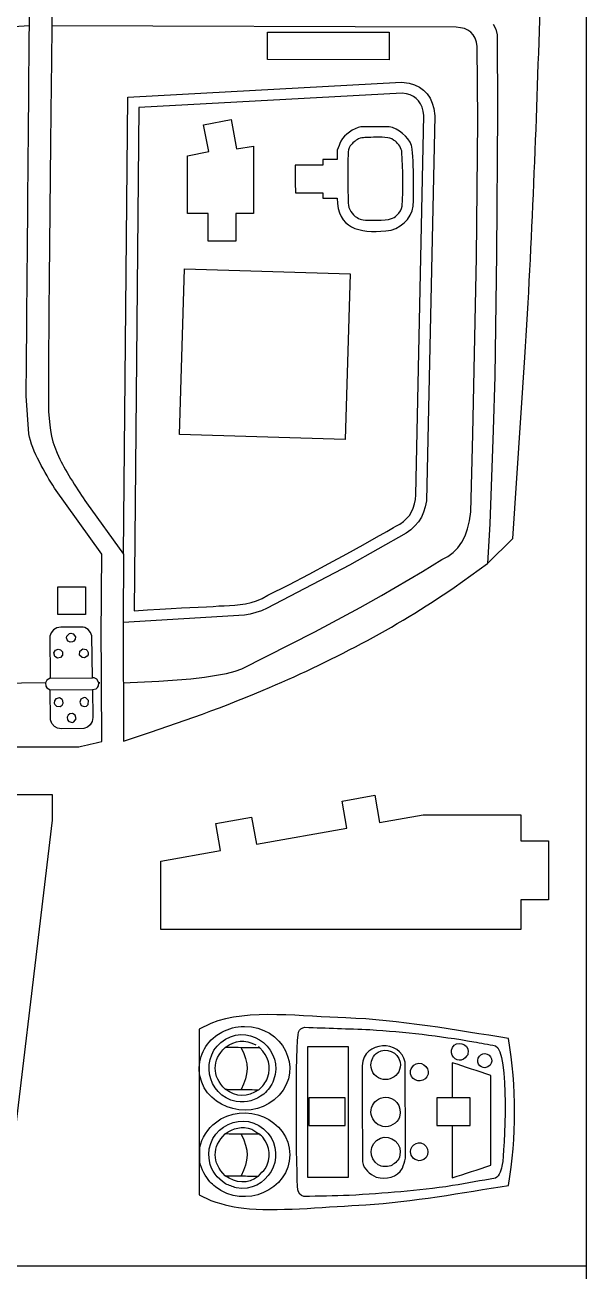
# Model space of a CAD drawing. Extents: x 19 to 601, y 5 to 578.
# Drawn here: x 547.7 to 599.5, y 197.8 to 312.9 of the extents above; entities that cross this region are included whole.
import ezdxf

# ---------------------------------------------------------------- set-up
doc = ezdxf.new("R2010")
doc.units = 0
doc.layers.get('0').update_dxf_attribs({"linetype": 'CONTINUOUS'})

msp = doc.modelspace()

# ---------------------------------------------------------------- linework, layer by layer
at = {"color": 175}
for p, q in [((599.466187, 578.307914), (599.466187, 8.307914)), ((19.466187, 198.307914), (599.466187, 198.307914))]:
    msp.add_line(p, q, dxfattribs=at)
at = {"color": 3}
for p, q in [((550.328787, 386.401014), (550.151687, 312.775314)), ((582.491387, 306.552914), (558.173987, 305.227514)), ((582.876687, 306.497714), (582.491387, 306.552914)), ((583.220987, 306.399214), (582.876687, 306.497714)), ((583.524287, 306.257514), (583.220987, 306.399214)), ((583.786587, 306.072414), (583.524287, 306.257514)), ((584.007887, 305.844014), (583.786587, 306.072414)), ((558.173987, 305.227514), (557.753087, 258.781714)), ((584.188187, 305.572314), (584.007887, 305.844014)), ((584.327387, 305.257314), (584.188187, 305.572314)), ((584.425687, 304.899014), (584.327387, 305.257314)), ((584.482987, 304.497314), (584.425687, 304.899014)), ((583.740387, 269.485414), (584.482987, 304.497314)), ((592.693587, 265.454614), (593.824987, 282.140114)), ((548.027387, 275.108214), (547.783487, 278.616614)), ((554.763187, 263.998414), (550.407587, 270.102714)), ((583.710887, 269.045814), (583.740387, 269.485414)), ((553.343087, 268.750314), (556.777687, 263.998414)), ((583.358687, 267.901114), (583.519987, 268.253614)), ((583.519987, 268.253614), (583.637387, 268.635214)), ((583.637387, 268.635214), (583.710887, 269.045814)), ((582.274287, 266.781414), (582.611287, 267.017814)), ((582.611287, 267.017814), (582.904287, 267.283214)), ((582.904287, 267.283214), (583.153487, 267.577614)), ((583.153487, 267.577614), (583.358687, 267.901114)), ((580.118387, 265.560114), (581.070187, 266.100714)), ((581.070187, 266.100714), (581.678987, 266.450114)), ((581.678987, 266.450114), (581.893387, 266.574114)), ((581.893387, 266.574114), (582.274287, 266.781414)), ((577.391687, 264.041114), (578.874987, 264.862214)), ((578.874987, 264.862214), (580.118387, 265.560114)), ((590.369787, 263.150614), (592.693587, 265.454614)), ((556.777687, 263.998414), (556.724187, 257.691114)), ((575.719687, 263.130814), (577.391687, 264.041114)), ((573.910587, 262.165414), (575.719687, 263.130814)), ((587.304887, 260.930614), (590.369787, 263.150614)), ((570.086787, 260.205614), (572.015787, 261.179014)), ((572.015787, 261.179014), (573.910587, 262.165414)), ((569.572587, 259.918414), (570.086787, 260.205614)), ((557.753087, 258.781714), (558.995087, 258.861514)), ((558.995087, 258.861514), (560.133187, 258.929014)), ((560.133187, 258.929014), (561.172087, 258.986014)), ((561.172087, 258.986014), (562.116087, 259.034614)), ((562.116087, 259.034614), (564.426787, 259.148514)), ((564.426787, 259.148514), (565.038687, 259.182314)), ((565.038687, 259.182314), (565.579187, 259.217114)), ((565.579187, 259.217114), (566.053187, 259.245214)), ((566.053187, 259.245214), (566.537387, 259.269914)), ((566.537387, 259.269914), (567.030087, 259.301314)), ((567.030087, 259.301314), (567.529987, 259.349714)), ((567.529987, 259.349714), (568.035687, 259.425414)), ((568.035687, 259.425414), (568.545587, 259.538514)), ((568.545587, 259.538514), (569.058387, 259.699514)), ((569.058387, 259.699514), (569.572587, 259.918414)), ((554.763887, 246.720614), (554.716987, 257.688814)), ((556.724187, 257.691114), (556.758087, 246.726614)), ((550.226887, 241.772814), (511.631787, 241.772814)), ((550.226887, 239.448914), (550.226887, 241.772814)), ((576.940787, 241.209514), (579.954287, 241.740814)), ((579.954287, 241.740814), (580.397087, 239.229614)), ((577.383587, 238.698214), (576.940787, 241.209514)), ((545.568987, 200.502914), (550.226887, 239.448914)), ((565.281787, 239.153714), (568.596687, 239.738214)), ((568.596687, 239.738214), (569.039487, 237.226914)), ((580.397087, 239.229614), (584.415187, 239.938014)), ((584.415187, 239.938014), (593.434987, 239.938014)), ((593.434987, 239.938014), (593.434987, 237.547114)), ((565.724587, 236.642414), (565.281787, 239.153714)), ((569.039487, 237.226914), (577.383587, 238.698214)), ((593.434987, 237.547114), (595.984987, 237.547114)), ((595.984987, 237.547114), (595.984987, 232.090114)), ((560.199787, 235.668214), (565.724587, 236.642414)), ((560.199787, 229.342214), (560.199787, 235.668214)), ((593.434987, 232.090114), (593.434987, 229.342214)), ((595.984987, 232.090114), (593.434987, 232.090114)), ((593.434987, 229.342214), (560.199787, 229.342214)), ((564.813887, 220.677514), (563.755887, 220.167214)), ((563.755887, 220.167214), (563.755887, 204.856314)), ((563.755887, 204.856314), (564.813887, 204.346014))]:
    msp.add_line(p, q, dxfattribs=at)
at = {"color": 1}
for p, q in [((590.900587, 312.920014), (591.121587, 312.451214)), ((540.961987, 312.387214), (548.078587, 312.784214)), ((587.464987, 312.629814), (550.151687, 312.775314)), ((587.877887, 312.596914), (587.464987, 312.629814)), ((588.242987, 312.510114), (587.877887, 312.596914)), ((588.560187, 312.369414), (588.242987, 312.510114)), ((588.829487, 312.174914), (588.560187, 312.369414)), ((589.050887, 311.926614), (588.829487, 312.174914)), ((589.224487, 311.624314), (589.050887, 311.926614)), ((591.121587, 312.451214), (591.270287, 311.943114)), ((591.270287, 311.943114), (591.274687, 304.757214)), ((589.350087, 311.268214), (589.224487, 311.624314)), ((589.427887, 310.858314), (589.350087, 311.268214)), ((589.487787, 304.032814), (589.427887, 310.858314)), ((557.163287, 306.193414), (582.435887, 307.571014)), ((582.435887, 307.571014), (583.131187, 307.485614)), ((583.131187, 307.485614), (583.632187, 307.333614)), ((583.632187, 307.333614), (584.077087, 307.115714)), ((556.777687, 263.998414), (557.163287, 306.193414)), ((584.077087, 307.115714), (584.464687, 306.834814)), ((584.464687, 306.834814), (584.793587, 306.493914)), ((584.793587, 306.493914), (585.062687, 306.095614)), ((585.062687, 306.095614), (585.270787, 305.642914)), ((585.270787, 305.642914), (585.416587, 305.138614)), ((585.416587, 305.138614), (585.502387, 304.475814)), ((585.502387, 304.475814), (584.721187, 268.909714)), ((589.360887, 291.401914), (589.487787, 304.032814)), ((591.274687, 304.757214), (591.205187, 291.708714)), ((589.027487, 275.064614), (589.360887, 291.401914)), ((591.205187, 291.708714), (591.031187, 280.424814)), ((591.031187, 280.424814), (590.904987, 275.444514)), ((588.821487, 267.905014), (589.027487, 275.064614)), ((590.904987, 275.444514), (590.574287, 266.807414)), ((584.624887, 268.382114), (584.471287, 267.887014)), ((584.721187, 268.909714), (584.624887, 268.382114)), ((583.993987, 266.999514), (583.671287, 266.609814)), ((584.260787, 267.425714), (583.993987, 266.999514)), ((584.471287, 267.887014), (584.260787, 267.425714)), ((588.534587, 266.352514), (588.709587, 267.090814)), ((588.709587, 267.090814), (588.821487, 267.905014)), ((582.860087, 265.945314), (577.626487, 262.995014)), ((583.293187, 266.257914), (582.860087, 265.945314)), ((583.671287, 266.609814), (583.293187, 266.257914)), ((588.296587, 265.690114), (588.534587, 266.352514)), ((590.574287, 266.807414), (590.369787, 263.150614)), ((587.204587, 264.158514), (587.631587, 264.593114)), ((587.631587, 264.593114), (587.995587, 265.103714)), ((587.995587, 265.103714), (588.296587, 265.690114)), ((584.367487, 262.410014), (586.161587, 263.516914)), ((586.161587, 263.516914), (586.714587, 263.799714)), ((586.714587, 263.799714), (587.204587, 264.158514)), ((577.626487, 262.995014), (570.040487, 259.009414)), ((580.586587, 260.184514), (584.367487, 262.410014)), ((578.599687, 259.066114), (580.586587, 260.184514)), ((570.040487, 259.009414), (569.507487, 258.773614)), ((574.432987, 256.817614), (578.599687, 259.066114)), ((567.924887, 258.379814), (556.724187, 257.691114)), ((568.455087, 258.469214), (567.924887, 258.379814)), ((569.507487, 258.773614), (568.455087, 258.469214)), ((550.096587, 256.752014), (549.975887, 256.420014)), ((550.318587, 257.019314), (550.096587, 256.752014)), ((550.618487, 257.198114), (550.318587, 257.019314)), ((550.972987, 257.264914), (550.618487, 257.198114)), ((553.028987, 257.264014), (550.972987, 257.264914)), ((551.525887, 256.435714), (551.768887, 256.682414)), ((551.768887, 256.682414), (551.913887, 256.709514)), ((551.913887, 256.709514), (552.124287, 256.654314)), ((552.124287, 256.654314), (552.325787, 256.371414)), ((553.201587, 257.217714), (553.028987, 257.264014)), ((553.504187, 257.043414), (553.201587, 257.217714)), ((553.729987, 256.779614), (553.504187, 257.043414)), ((553.855987, 256.449514), (553.729987, 256.779614)), ((567.700987, 253.416114), (574.432987, 256.817614)), ((549.975887, 256.420014), (549.986387, 252.550114)), ((551.500987, 256.290314), (551.525887, 256.435714)), ((551.559387, 256.080714), (551.500987, 256.290314)), ((551.651387, 255.973214), (551.559387, 256.080714)), ((551.845287, 255.883614), (551.651387, 255.973214)), ((552.065187, 255.904514), (551.845287, 255.883614)), ((552.187487, 255.977314), (552.065187, 255.904514)), ((552.308187, 256.151214), (552.187487, 255.977314)), ((552.325787, 256.371414), (552.308187, 256.151214)), ((553.901687, 252.588214), (553.855987, 256.449514)), ((550.343087, 254.894414), (550.482487, 255.138914)), ((550.436787, 254.552214), (550.343087, 254.894414)), ((550.681287, 254.412814), (550.436787, 254.552214)), ((550.482487, 255.138914), (550.749787, 255.238814)), ((550.965687, 254.465114), (550.681287, 254.412814)), ((550.749787, 255.238814), (550.960287, 255.183614)), ((550.960287, 255.183614), (551.141887, 254.970914)), ((551.144087, 254.680514), (550.965687, 254.465114)), ((551.141887, 254.970914), (551.144087, 254.680514)), ((552.714387, 254.692414), (552.742387, 255.047914)), ((552.960987, 254.449514), (552.714387, 254.692414)), ((552.742387, 255.047914), (553.025387, 255.249414)), ((553.181087, 254.431814), (552.960987, 254.449514)), ((553.025387, 255.249414), (553.310487, 255.201414)), ((553.423387, 254.574914), (553.181087, 254.431814)), ((553.310487, 255.201414), (553.419387, 255.111114)), ((553.419387, 255.111114), (553.511787, 254.918514)), ((553.494187, 254.698414), (553.423387, 254.574914)), ((553.511787, 254.918514), (553.494187, 254.698414)), ((566.270787, 252.990514), (567.061687, 253.193314)), ((567.061687, 253.193314), (567.700987, 253.416114)), ((549.573387, 252.130814), (524.917487, 251.810114)), ((549.685187, 252.371714), (549.573387, 252.130814)), ((549.573387, 252.130814), (549.599587, 251.810714)), ((549.986387, 252.550114), (549.685187, 252.371714)), ((549.986387, 252.550114), (553.901687, 252.588214)), ((554.062487, 252.581114), (553.901687, 252.588214)), ((554.303387, 252.469214), (554.062487, 252.581114)), ((554.484387, 252.131614), (554.303387, 252.469214)), ((554.459587, 251.847714), (554.484387, 252.131614)), ((556.741187, 252.135814), (560.041687, 252.274414)), ((560.041687, 252.274414), (562.988187, 252.501214)), ((562.988187, 252.501214), (564.233987, 252.644414)), ((564.233987, 252.644414), (566.270787, 252.990514)), ((549.599587, 251.810714), (549.690187, 251.658614)), ((549.690187, 251.658614), (549.994087, 251.484714)), ((549.994087, 251.484714), (553.909587, 251.506314)), ((550.034087, 248.701314), (549.994087, 251.484714)), ((553.909587, 251.506314), (554.237587, 251.579614)), ((553.909587, 251.506314), (553.929287, 248.913714)), ((554.237587, 251.579614), (554.371387, 251.694214)), ((554.371387, 251.694214), (554.459587, 251.847714)), ((550.395687, 250.464614), (550.378087, 250.244514)), ((550.378087, 250.244514), (550.429187, 250.109714)), ((550.516387, 250.638614), (550.395687, 250.464614)), ((550.429187, 250.109714), (550.579487, 249.961514)), ((550.858487, 250.732314), (550.516387, 250.638614)), ((550.579487, 249.961514), (550.934887, 249.933414)), ((551.102987, 250.592914), (550.858487, 250.732314)), ((550.934887, 249.933414), (551.106987, 250.056714)), ((551.175687, 250.470514), (551.102987, 250.592914)), ((551.106987, 250.056714), (551.196687, 250.250714)), ((551.196687, 250.250714), (551.175687, 250.470514)), ((552.816787, 250.605914), (552.720987, 250.337114)), ((552.720987, 250.337114), (552.871387, 250.020014)), ((553.133887, 250.756314), (552.816787, 250.605914)), ((552.871387, 250.020014), (553.140187, 249.924214)), ((553.279287, 250.731414), (553.133887, 250.756314)), ((553.140187, 249.924214), (553.349787, 249.982614)), ((553.525987, 250.488414), (553.279287, 250.731414)), ((553.349787, 249.982614), (553.497687, 250.133014)), ((553.497687, 250.133014), (553.525987, 250.488414)), ((550.159887, 248.371314), (550.034087, 248.701314)), ((551.652787, 249.135114), (551.563087, 248.941214)), ((551.563087, 248.941214), (551.584087, 248.721314)), ((551.584087, 248.721314), (551.707387, 248.549214)), ((551.824887, 249.258414), (551.652787, 249.135114)), ((551.707387, 248.549214), (552.050887, 248.460714)), ((552.044687, 249.279414), (551.824887, 249.258414)), ((552.289187, 249.140014), (552.044687, 249.279414)), ((552.050887, 248.460714), (552.185787, 248.511814)), ((552.185787, 248.511814), (552.382987, 248.797814)), ((552.382987, 248.797814), (552.289187, 249.140014)), ((553.867687, 248.558214), (553.693387, 248.255614)), ((553.929287, 248.913714), (553.867687, 248.558214)), ((550.385887, 248.107414), (550.159887, 248.371314)), ((550.688487, 247.933114), (550.385887, 248.107414)), ((551.043887, 247.871714), (550.688487, 247.933114)), ((553.099587, 247.903814), (551.043887, 247.871714)), ((553.429687, 248.029614), (553.099587, 247.903814)), ((553.693387, 248.255614), (553.429687, 248.029614))]:
    msp.add_line(p, q, dxfattribs=at)
at = {"color": 7}
for p, q in [((570.064887, 309.647714), (570.067787, 312.196814)), ((570.067787, 312.196814), (581.283987, 312.183814)), ((581.283987, 312.183814), (581.280987, 309.634714)), ((581.280987, 309.634714), (570.064887, 309.647714)), ((577.230187, 213.816014), (573.864187, 213.816014)), ((573.864187, 213.816014), (573.864187, 211.266014)), ((577.230187, 211.266014), (577.230187, 213.816014)), ((588.763087, 213.816014), (585.703087, 213.816014)), ((585.703087, 213.816014), (585.703087, 211.266014)), ((588.763087, 211.266014), (588.763087, 213.816014)), ((573.864187, 211.266014), (577.230187, 211.266014)), ((585.703087, 211.266014), (588.763087, 211.266014))]:
    msp.add_line(p, q, dxfattribs=at)
at = {"color": 2}
for p, q in [((564.157987, 303.621514), (566.691487, 304.115114)), ((566.691487, 304.115114), (567.182487, 301.401914)), ((564.643587, 301.159414), (564.157987, 303.621514)), ((567.182487, 301.401914), (568.780087, 301.656614)), ((568.780087, 301.656614), (568.780087, 295.434614)), ((562.660087, 300.765914), (564.643587, 301.159414)), ((562.660087, 295.434614), (562.660087, 300.765914)), ((564.579987, 295.434614), (562.660087, 295.434614)), ((564.579987, 292.884614), (564.579987, 295.434614)), ((568.780087, 295.434614), (567.129987, 295.434614)), ((567.129987, 295.434614), (567.129987, 292.884614)), ((567.129987, 292.884614), (564.579987, 292.884614)), ((561.941587, 275.040714), (562.404887, 290.333714)), ((562.404887, 290.333714), (577.697887, 289.870514)), ((577.697887, 289.870514), (577.234587, 274.577414)), ((577.234587, 274.577414), (561.941587, 275.040714))]:
    msp.add_line(p, q, dxfattribs=at)
at = {"color": 3}
for points in [[(548.078587, 312.784214), (548.075087, 337.334614), (548.071687, 361.885114), (548.068187, 386.435514)], [(593.824987, 282.140114), (594.472187, 292.961514), (594.902587, 303.478314), (595.213287, 314.307914)], [(547.783487, 278.616614), (547.881887, 290.005814), (547.980187, 301.395014), (548.078587, 312.784214)], [(550.151687, 312.775314), (550.141487, 310.914514), (549.747287, 278.851714), (549.852087, 277.158914)], [(549.852087, 277.158914), (549.962287, 275.379314), (550.126887, 274.338114), (550.888587, 272.764414)], [(550.407587, 270.102714), (549.526187, 271.464814), (548.324187, 273.506114), (548.027387, 275.108214)], [(550.888587, 272.764414), (551.456887, 271.590414), (552.587187, 269.833514), (553.343087, 268.750314)], [(554.716987, 257.688814), (554.732587, 259.792014), (554.747987, 261.895214), (554.763187, 263.998414)], [(569.669687, 251.441714), (575.713787, 253.984914), (581.906687, 257.206914), (587.304887, 260.930614)], [(556.758087, 246.726614), (561.273887, 248.232414), (565.262487, 249.587214), (569.669687, 251.441714)], [(513.367287, 246.226014), (526.457287, 246.226014), (539.547187, 246.226014), (552.637187, 246.226014)], [(552.637187, 246.226014), (553.346087, 246.390914), (554.054887, 246.555714), (554.763887, 246.720614)], [(577.295187, 221.197514), (573.450487, 221.271014), (568.284587, 222.076714), (564.813887, 220.677514)], [(592.313587, 219.295014), (587.520087, 220.054214), (582.112387, 221.019614), (577.295187, 221.197514)], [(592.313587, 205.728514), (593.052187, 210.206614), (593.052187, 214.816914), (592.313587, 219.295014)], [(579.139087, 203.927014), (583.326487, 204.221614), (588.128587, 205.065714), (592.313587, 205.728514)], [(564.813887, 204.346014), (566.178287, 203.898414), (566.911587, 203.702514), (568.383387, 203.586314)], [(568.383387, 203.586314), (571.634887, 203.329714), (575.743687, 203.801914), (579.139087, 203.927014)]]:
    msp.add_open_spline(points, degree=3, dxfattribs=at)
at = {"color": 2}
for points in [[(578.672387, 303.448014), (578.005787, 303.325414), (577.160187, 302.728714), (576.817287, 302.136514)], [(581.287487, 303.457614), (580.415787, 303.454414), (579.544087, 303.451214), (578.672387, 303.448014)], [(583.356587, 301.735714), (583.055387, 302.540614), (582.132187, 303.308714), (581.287487, 303.457614)], [(576.817287, 302.136514), (576.711887, 301.850214), (576.606487, 301.563914), (576.501087, 301.277614)], [(583.503287, 296.123714), (583.571987, 296.637514), (583.566087, 301.175714), (583.356587, 301.735714)], [(576.477587, 300.423414), (576.041187, 300.421814), (575.604787, 300.420214), (575.168387, 300.418614)], [(575.168387, 300.418614), (575.168987, 300.248614), (575.169587, 300.078614), (575.170187, 299.908514)], [(576.501087, 301.277614), (576.493287, 301.017614), (576.476687, 300.673914), (576.477587, 300.423414)], [(575.170187, 299.908514), (574.320187, 299.905414), (573.470287, 299.902214), (572.620287, 299.899114)], [(572.620287, 299.899114), (572.623387, 299.049114), (572.626587, 298.199114), (572.629687, 297.349114)], [(572.629687, 297.349114), (573.479687, 297.352314), (574.329687, 297.355414), (575.179587, 297.358514)], [(575.179587, 297.358514), (575.180287, 297.188514), (575.180887, 297.018514), (575.181487, 296.848514)], [(575.181487, 296.848514), (575.617887, 296.850114), (576.054387, 296.851814), (576.490787, 296.853414)], [(576.490787, 296.853414), (576.502987, 294.055614), (578.503387, 293.615714), (580.981687, 293.835614)], [(580.981687, 293.835614), (582.290187, 293.951714), (583.343587, 294.928514), (583.503287, 296.123714)]]:
    msp.add_open_spline(points, degree=3, dxfattribs=at)
at = {"color": 1}
for points in [[(581.162887, 302.444214), (580.466087, 302.526414), (579.758987, 302.474214), (579.057887, 302.446414)], [(577.699387, 301.681914), (577.550987, 301.467414), (577.504987, 301.187014), (577.495687, 300.926314)], [(578.471987, 302.337814), (578.177587, 302.172114), (577.891487, 301.959714), (577.699387, 301.681914)], [(579.057887, 302.446414), (578.859387, 302.438614), (578.645087, 302.435214), (578.471987, 302.337814)], [(581.860787, 302.115914), (581.653187, 302.267414), (581.418287, 302.414114), (581.162887, 302.444214)], [(582.473987, 301.089914), (582.460787, 301.412914), (582.123087, 301.924514), (581.860787, 302.115914)], [(577.495687, 300.926314), (577.442387, 299.421514), (577.480487, 297.914514), (577.512487, 296.409014)], [(582.492287, 296.127314), (582.624187, 297.776314), (582.541787, 299.437114), (582.473987, 301.089914)], [(577.512487, 296.409014), (577.524287, 295.851914), (577.857087, 295.338014), (578.336087, 295.061114)], [(582.010687, 295.294814), (582.225887, 295.532414), (582.466787, 295.807714), (582.492287, 296.127314)], [(578.336087, 295.061114), (578.504787, 294.963714), (578.689987, 294.873814), (578.884187, 294.858514)], [(578.884187, 294.858514), (579.327587, 294.823614), (581.009387, 294.777314), (581.422487, 294.946214)], [(581.422487, 294.946214), (581.633487, 295.032414), (581.857687, 295.125914), (582.010687, 295.294814)], [(554.484387, 252.131614), (554.740887, 252.131614), (554.484387, 252.131614), (554.484387, 252.131614)], [(565.244887, 219.502814), (565.439387, 219.630114), (565.633787, 219.757414), (565.828287, 219.884714)], [(565.828287, 219.884714), (566.544387, 220.199514), (567.105787, 220.413214), (567.938387, 220.413214)], [(566.175187, 219.227014), (568.650187, 220.687614), (571.620887, 218.178214), (570.619187, 215.457814)], [(567.938387, 220.413214), (571.454087, 220.413214), (573.414387, 216.554514), (571.135687, 214.048814)], [(572.871887, 205.338214), (572.683087, 206.295514), (572.646787, 219.220414), (572.923487, 219.881514)], [(572.923487, 219.881514), (573.038587, 220.156614), (573.215787, 220.291714), (573.513187, 220.333214)], [(573.513187, 220.333214), (575.512387, 220.261114), (577.511687, 220.188914), (579.510887, 220.116814)], [(579.510887, 220.116814), (582.726987, 219.912014), (585.927687, 219.533714), (589.104387, 218.993114)], [(563.825087, 215.846814), (563.558287, 217.216514), (564.156087, 218.652114), (565.244887, 219.502814)], [(567.176587, 213.483714), (564.398887, 213.989714), (563.720187, 217.778214), (566.175187, 219.227014)], [(566.153887, 218.466414), (567.103987, 219.175014), (567.927187, 219.213514), (568.984387, 218.707014)], [(569.363487, 218.427114), (569.110787, 218.613714), (569.237087, 218.520414), (569.363487, 218.427114)], [(582.767587, 217.112514), (582.356887, 219.200614), (578.905387, 219.132714), (578.790787, 216.780914)], [(587.127287, 218.465314), (587.443687, 219.137814), (588.636187, 218.827414), (588.585487, 218.070314)], [(589.104387, 218.993114), (589.769687, 218.867614), (590.434887, 218.742114), (591.100187, 218.616614)], [(591.100187, 218.616614), (592.434487, 218.193814), (591.923787, 208.732714), (591.729987, 207.658214)], [(566.153887, 214.604914), (564.935187, 215.820314), (564.911687, 217.280714), (566.153887, 218.466414)], [(569.363487, 218.427114), (568.293587, 218.440214), (567.223787, 218.453314), (566.153887, 218.466414)], [(567.637187, 218.429114), (568.360787, 217.039114), (568.337587, 215.965114), (567.619387, 214.586414)], [(570.059587, 215.667914), (570.437887, 216.695514), (570.122187, 217.661614), (569.363487, 218.427114)], [(573.743887, 218.526114), (573.743887, 214.516614), (573.743887, 210.507014), (573.743887, 206.497514)], [(577.542287, 218.526114), (576.276187, 218.526114), (575.009987, 218.526114), (573.743887, 218.526114)], [(577.542287, 206.497514), (577.542287, 210.507014), (577.542287, 214.516614), (577.542287, 218.526114)], [(579.599487, 216.855214), (579.685287, 217.333414), (579.759987, 217.701114), (580.274587, 218.032114)], [(580.274587, 218.032114), (580.962687, 218.474814), (582.130987, 218.062714), (582.303587, 217.100214)], [(587.943687, 217.300514), (587.444087, 217.188614), (586.791087, 217.750814), (587.127287, 218.465314)], [(588.536587, 217.797314), (588.403687, 217.608814), (588.277587, 217.375314), (587.943687, 217.300514)], [(588.585487, 218.070314), (588.569187, 217.979314), (588.552887, 217.888314), (588.536587, 217.797314)], [(589.537287, 216.911014), (589.246887, 217.412614), (589.784387, 218.092714), (590.336787, 217.862014)], [(590.336787, 217.862014), (590.840787, 217.651514), (591.019287, 216.747814), (590.106687, 216.584414)], [(578.790787, 216.780914), (578.801587, 213.824314), (578.812387, 210.867614), (578.823187, 207.911014)], [(579.920087, 215.977014), (579.708487, 216.207414), (579.626587, 216.553914), (579.599487, 216.855214)], [(582.303587, 217.100214), (582.535287, 215.807714), (580.906187, 214.903414), (579.920087, 215.977014)], [(582.800087, 208.242514), (582.789287, 211.199214), (582.778387, 214.155814), (582.767587, 217.112514)], [(583.252987, 216.335514), (583.357887, 216.557914), (583.444587, 216.822514), (583.777787, 216.961714)], [(583.252987, 216.038414), (583.252987, 216.137414), (583.252987, 216.236514), (583.252987, 216.335514)], [(583.777787, 216.961714), (584.446187, 217.240914), (585.181187, 216.395814), (584.779887, 215.769914)], [(590.660487, 215.893914), (589.476487, 216.282314), (588.292387, 216.670814), (587.108387, 217.059214)], [(587.108387, 217.059214), (587.108387, 215.978114), (587.108387, 214.897114), (587.108387, 213.816014)], [(590.106687, 216.584414), (589.933687, 216.631214), (589.673687, 216.675314), (589.537287, 216.911014)], [(571.135687, 214.048814), (568.868787, 211.556114), (564.443887, 212.670014), (563.825087, 215.846814)], [(569.257887, 214.565714), (569.613487, 214.910914), (569.873387, 215.162114), (570.059587, 215.667914)], [(570.619187, 215.457814), (570.411387, 214.893414), (570.111887, 214.564514), (569.715787, 214.164814)], [(584.779887, 215.769914), (584.374887, 215.138314), (583.417387, 215.304514), (583.252987, 216.038414)], [(590.660487, 207.592414), (590.660487, 210.359614), (590.660487, 213.126714), (590.660487, 215.893914)], [(569.257887, 214.565714), (568.191187, 213.834014), (567.199887, 213.869514), (566.153887, 214.604914)], [(566.153887, 214.604914), (566.642387, 214.598714), (567.130887, 214.592614), (567.619387, 214.586414)], [(569.715787, 214.164814), (568.939687, 213.611414), (568.186187, 213.299814), (567.176587, 213.483714)], [(567.619387, 214.586414), (568.165587, 214.579514), (568.711687, 214.572614), (569.257887, 214.565714)], [(564.698587, 208.004814), (564.141087, 211.119914), (568.071787, 212.978514), (570.087187, 210.566614)], [(565.244887, 211.523914), (567.933787, 213.624514), (572.118887, 211.834014), (572.118887, 208.563614)], [(580.274587, 211.334914), (579.058887, 212.194614), (579.636187, 213.816314), (580.962587, 213.874814)], [(580.962587, 213.874814), (581.693587, 213.907014), (582.585687, 213.113114), (582.240287, 212.036214)], [(582.240287, 212.036214), (582.056687, 211.463814), (581.338187, 211.059614), (580.717587, 211.170814)], [(563.825087, 209.259314), (563.940187, 210.052014), (564.596287, 211.017214), (565.244887, 211.523914)], [(566.153887, 210.487414), (566.889187, 211.035814), (567.707887, 211.246814), (568.597387, 210.913414)], [(570.087187, 210.566614), (571.927587, 208.364114), (570.007987, 204.988914), (567.176587, 205.504714)], [(568.597387, 210.913414), (568.851287, 210.759814), (569.105287, 210.606114), (569.359187, 210.452514)], [(580.717587, 211.170814), (580.569887, 211.225514), (580.422287, 211.280214), (580.274587, 211.334914)], [(587.108387, 211.266014), (587.108387, 209.653114), (587.108387, 208.040214), (587.108387, 206.427314)], [(566.153887, 206.625914), (564.935287, 207.841214), (564.911687, 209.302014), (566.153887, 210.487414)], [(567.637187, 210.450114), (567.142787, 210.462514), (566.648287, 210.475014), (566.153887, 210.487414)], [(567.637187, 210.450114), (568.360887, 209.059914), (568.337487, 207.986314), (567.619387, 206.607414)], [(569.359187, 210.452514), (568.785187, 210.451714), (568.211187, 210.450914), (567.637187, 210.450114)], [(569.630687, 210.178614), (569.540187, 210.269914), (569.449687, 210.361214), (569.359187, 210.452514)], [(569.875787, 207.298514), (570.395687, 208.195014), (570.295287, 209.383214), (569.630687, 210.178614)], [(580.274587, 207.642014), (579.402187, 208.150314), (579.323187, 209.606914), (580.486987, 210.096714)], [(580.486987, 210.096714), (581.348787, 210.459514), (582.651087, 209.624214), (582.240287, 208.343314)], [(583.533687, 208.204414), (582.768187, 209.113414), (583.719787, 209.760614), (584.214787, 209.649714)], [(584.214787, 209.649714), (585.096687, 209.452214), (585.091087, 208.180514), (584.214787, 208.023414)], [(563.825087, 207.867914), (563.825087, 208.331714), (563.825087, 208.795514), (563.825087, 209.259314)], [(572.118887, 208.563614), (572.118887, 205.293214), (567.933787, 203.502714), (565.244887, 205.603314)], [(582.240287, 208.343314), (582.110187, 207.937514), (581.735587, 207.714914), (581.438187, 207.541114)], [(582.525387, 207.310414), (582.616987, 207.621114), (582.708487, 207.931814), (582.800087, 208.242514)], [(584.214787, 208.023414), (583.942787, 207.974614), (583.765687, 208.095014), (583.533687, 208.204414)], [(564.740987, 206.069814), (564.356487, 206.573614), (563.922587, 207.196214), (563.825087, 207.867914)], [(566.175187, 205.879114), (565.414087, 206.421814), (564.875287, 207.017514), (564.698587, 208.004814)], [(569.219587, 206.587214), (569.438287, 206.824314), (569.657087, 207.061414), (569.875787, 207.298514)], [(578.823187, 207.911014), (578.965387, 207.187514), (579.471987, 206.783614), (580.097787, 206.508314)], [(580.097787, 206.508314), (581.050087, 206.265514), (581.993387, 206.472214), (582.525387, 207.310414)], [(581.438187, 207.541114), (581.007387, 207.463914), (580.678387, 207.406714), (580.274587, 207.642014)], [(587.108387, 206.427314), (588.292387, 206.815714), (589.476487, 207.204014), (590.660487, 207.592414)], [(591.729987, 207.658214), (591.662087, 207.281714), (591.489987, 206.581614), (591.100187, 206.406814)], [(565.244887, 205.603314), (565.076887, 205.758814), (564.908987, 205.914314), (564.740987, 206.069814)], [(569.219587, 206.587214), (568.243187, 205.806814), (567.128987, 205.940114), (566.153887, 206.625914)], [(566.153887, 206.625914), (566.642387, 206.619714), (567.130887, 206.613614), (567.619387, 206.607414)], [(567.619387, 206.607414), (568.152787, 206.600714), (568.686187, 206.593914), (569.219587, 206.587214)], [(573.743887, 206.497514), (575.009987, 206.497514), (576.276187, 206.497514), (577.542287, 206.497514)], [(591.100187, 206.406814), (589.783687, 206.174614), (588.467187, 205.942314), (587.150687, 205.710114)], [(567.176587, 205.504714), (566.842787, 205.629514), (566.508987, 205.754314), (566.175187, 205.879114)], [(573.401487, 204.705014), (573.100887, 204.758514), (572.926387, 205.061614), (572.871887, 205.338214)], [(577.583287, 204.804114), (576.189387, 204.771114), (574.795387, 204.738014), (573.401487, 204.705014)], [(587.150687, 205.710114), (583.753087, 205.193914), (580.987187, 205.017314), (577.583287, 204.804114)]]:
    msp.add_open_spline(points, degree=3, dxfattribs=at)
at = {"color": 7}
for points in [[(550.693487, 258.445714), (550.693487, 259.295614), (550.693487, 260.145414), (550.693487, 260.995314)], [(550.693487, 260.995314), (551.543487, 260.995314), (552.393487, 260.995314), (553.243487, 260.995314)], [(553.243487, 260.995314), (553.243487, 260.145414), (553.243487, 259.295614), (553.243487, 258.445714)], [(553.243487, 258.445714), (552.393487, 258.445714), (551.543487, 258.445714), (550.693487, 258.445714)]]:
    msp.add_open_spline(points, degree=3, dxfattribs=at)

doc.saveas('drawing.dxf')
